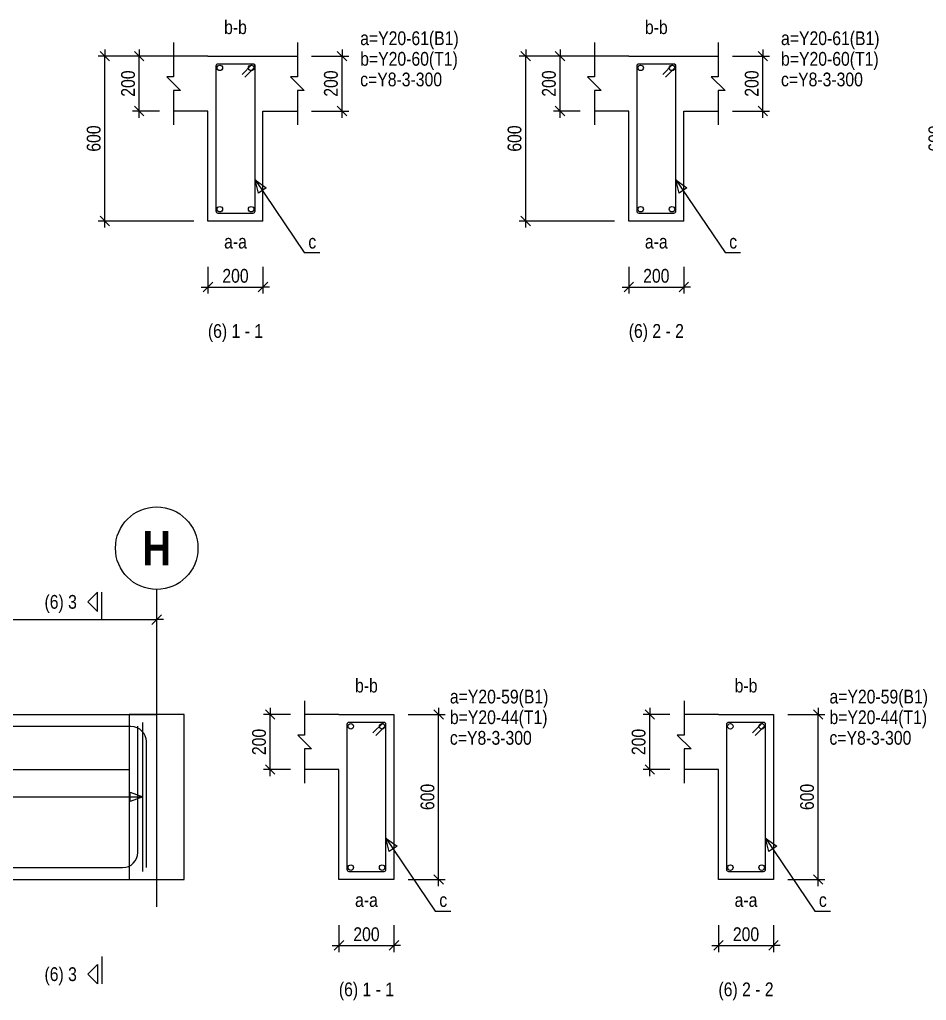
# Model space of a CAD drawing. Extents: x 0 to 206258, y -403073 to 0.
# Drawn here: x 36230 to 42824, y -289754 to -282619 of the extents above; entities that cross this region are included whole.
import ezdxf
from ezdxf.enums import TextEntityAlignment as Align
from ezdxf.lldxf.tags import DXFTag

# ---------------------------------------------------------------- set-up
doc = ezdxf.new("R2010")
doc.units = 0
doc.header["$LTSCALE"] = 1000
for name, color, linetype in [('Axis Circle(Dir 2)', 150, 'Continuous'), ('Axis Label(Dir 1)', 7, 'Continuous'), ('Axis Line(Dir 2)', 150, 'CENTER2'), ('Break Line', 5, 'Continuous'), ('Dimension Line', 5, 'Continuous'), ('Front Elevation Line', 40, 'Continuous'), ('Leader Line', 5, 'Continuous'), ('Link Line', 3, 'Continuous'), ('Rebar Label', 6, 'Continuous'), ('Rebar Line', 7, 'Continuous'), ('Section Label', 1, 'Continuous'), ('Section Line', 1, 'Continuous'), ('Top Rebar Label', 6, 'Continuous'), ('Top Rebar Line', 7, 'Continuous')]:
    doc.layers.add(name, color=color, linetype=linetype)
for name, color, linetype, true_color in [('Back Elevation Line', 191, 'HIDDEN2', 0xd4aaff), ('Beam Line(D)', 112, 'Continuous', 0x00bd5e), ('Link Label', 94, 'Continuous', 0x008100)]:
    doc.layers.add(name, color=color, linetype=linetype, true_color=true_color)
doc.styles.add('Axis Label(Dir 1)', font='ARIALNB.TTF', dxfattribs={"height": 250})
doc.styles.add('Dimension Text', font='ARIALN.TTF', dxfattribs={"height": 100})
doc.styles.add('Link Label', font='ARIALN.TTF', dxfattribs={"height": 100})
doc.styles.add('Rebar Label', font='ARIALN.TTF', dxfattribs={"height": 100})
doc.styles.add('Section Label', font='ARIALN.TTF', dxfattribs={"height": 100})
doc.styles.add('Top Rebar Label', font='ARIALN.TTF', dxfattribs={"height": 100})
tags = doc.linetypes.add('CENTER2', pattern=[1.125, 0.75, -0.125, 0.125, -0.125]).pattern_tags.tags
tags[10:11] = [DXFTag(74, 4), DXFTag(75, 0), DXFTag(340, '0'), DXFTag(46, 0.0), DXFTag(50, 0.0), DXFTag(44, 0.0), DXFTag(45, 0.0)]
tags[8:9] = [DXFTag(74, 4), DXFTag(75, 0), DXFTag(340, '0'), DXFTag(46, 0.0), DXFTag(50, 0.0), DXFTag(44, 0.0), DXFTag(45, 0.0)]
tags[6:7] = [DXFTag(74, 4), DXFTag(75, 0), DXFTag(340, '0'), DXFTag(46, 0.0), DXFTag(50, 0.0), DXFTag(44, 0.0), DXFTag(45, 0.0)]
tags[4:5] = [DXFTag(74, 4), DXFTag(75, 0), DXFTag(340, '0'), DXFTag(46, 0.0), DXFTag(50, 0.0), DXFTag(44, 0.0), DXFTag(45, 0.0)]
tags = doc.linetypes.add('HIDDEN2', pattern=[0.1875, 0.125, -0.0625]).pattern_tags.tags
tags[6:7] = [DXFTag(74, 4), DXFTag(75, 0), DXFTag(340, '0'), DXFTag(46, 0.0), DXFTag(50, 0.0), DXFTag(44, 0.0), DXFTag(45, 0.0)]
tags[4:5] = [DXFTag(74, 4), DXFTag(75, 0), DXFTag(340, '0'), DXFTag(46, 0.0), DXFTag(50, 0.0), DXFTag(44, 0.0), DXFTag(45, 0.0)]
doc.dimstyles.new('BEAM', dxfattribs={"dimtxt": 100, "dimasz": 30, "dimexe": 48.3, "dimexo": 103.5, "dimgap": 30, "dimtad": 1, "dimtoh": 1, "dimdec": 1, "dimlfac": 0.5, "dimdsep": 46, "dimtxsty": 'Dimension Text', "dimblk": 'PCDIM_TICK', "dimcen": 0.09, "dimclrd": 5, "dimclre": 5, "dimclrt": 5, "dimadec": 1, "dimazin": 0, "dimtp": 1, "dimtm": 1, "dimtfac": 1, "dimtdec": 4, "dimtofl": 0, "dimtmove": 0, "dimatfit": 3, "dimfxl": 1, "dimtolj": 1, "dimtzin": 0, "dimarcsym": 0})

# ---------------------------------------------------------------- blocks, each defined once
blk = doc.blocks.new('PCDIM_TICK')
at = {"layer": 'Dimension Line', "color": 0, "transparency": 33554687}
for p, q in [((1.15, 1.15), (-1.15, -1.15)), ((1.61, 0), (0, 0))]:
    blk.add_line(p, q, dxfattribs=at)
blk = doc.blocks.new('*U3544')
at = {"layer": 'Dimension Line', "color": 5, "true_color": 0x0000ff, "transparency": 16777216}
for p, q in [((38353.2, -282884.3), (38623, -282884.3)), ((38574.7, -283284.3), (38574.7, -282884.3)), ((38353.2, -283284.3), (38623, -283284.3))]:
    blk.add_line(p, q, dxfattribs=at)
at = {"layer": 'Dimension Line', "color": 5, "true_color": 0x0000ff, "transparency": 16777216, "xscale": 30, "yscale": 30}
for p, rotation in [((38574.7, -282884.3), 89.99999999999447), ((38574.7, -283284.3), 269.9999999999834)]:
    blk.add_blockref('PCDIM_TICK', p, dxfattribs=dict(at, rotation=rotation))
at = {"layer": 'Dimension Line', "color": 5, "true_color": 0x0000ff, "transparency": 16777216, "insert": (38544.7, -283084.3), "char_height": 100, "width": 182.775, "attachment_point": 8, "rotation": 90, "style": 'Dimension Text'}
blk.add_mtext('200', dxfattribs=at)
blk = doc.blocks.new('*U3545')
at = {"layer": 'Dimension Line', "color": 5, "true_color": 0x0000ff, "transparency": 16777216}
for p, q in [((37246.2, -282884.3), (37051.4, -282884.3)), ((37099.7, -283284.3), (37099.7, -282884.3)), ((37246.2, -283284.3), (37051.4, -283284.3))]:
    blk.add_line(p, q, dxfattribs=at)
at = {"layer": 'Dimension Line', "color": 5, "true_color": 0x0000ff, "transparency": 16777216, "xscale": 30, "yscale": 30}
for p, rotation in [((37099.7, -282884.3), 89.99999999999447), ((37099.7, -283284.3), 269.9999999999834)]:
    blk.add_blockref('PCDIM_TICK', p, dxfattribs=dict(at, rotation=rotation))
at = {"layer": 'Dimension Line', "color": 5, "true_color": 0x0000ff, "transparency": 16777216, "insert": (37069.7, -283084.3), "char_height": 100, "width": 182.775, "attachment_point": 8, "rotation": 90, "style": 'Dimension Text'}
blk.add_mtext('200', dxfattribs=at)
blk = doc.blocks.new('*U3546')
at = {"layer": 'Dimension Line', "color": 5, "true_color": 0x0000ff, "transparency": 16777216}
for p, q in [((37496.2, -282884.3), (36801.4, -282884.3)), ((36849.7, -284084.3), (36849.7, -282884.3)), ((37496.2, -284084.3), (36801.4, -284084.3))]:
    blk.add_line(p, q, dxfattribs=at)
at = {"layer": 'Dimension Line', "color": 5, "true_color": 0x0000ff, "transparency": 16777216, "xscale": 30, "yscale": 30}
for p, rotation in [((36849.7, -282884.3), 89.99999999999447), ((36849.7, -284084.3), 269.9999999999834)]:
    blk.add_blockref('PCDIM_TICK', p, dxfattribs=dict(at, rotation=rotation))
at = {"layer": 'Dimension Line', "color": 5, "true_color": 0x0000ff, "transparency": 16777216, "insert": (36819.7, -283484.3), "char_height": 100, "width": 181.97, "attachment_point": 8, "rotation": 90, "style": 'Dimension Text'}
blk.add_mtext('600', dxfattribs=at)
blk = doc.blocks.new('*U3547')
at = {"layer": 'Dimension Line', "color": 5, "true_color": 0x0000ff, "transparency": 16777216}
for p, q in [((37599.7, -284417.8), (37599.7, -284612.6)), ((37999.7, -284417.8), (37999.7, -284612.6)), ((37599.7, -284564.3), (37999.7, -284564.3))]:
    blk.add_line(p, q, dxfattribs=at)
at = {"layer": 'Dimension Line', "color": 5, "true_color": 0x0000ff, "transparency": 16777216, "xscale": 30, "yscale": 30, "rotation": 180.0000000000004}
blk.add_blockref('PCDIM_TICK', (37599.7, -284564.3), dxfattribs=at)
at = {"layer": 'Dimension Line', "color": 5, "true_color": 0x0000ff, "transparency": 16777216, "xscale": 30, "yscale": 30}
blk.add_blockref('PCDIM_TICK', (37999.7, -284564.3), dxfattribs=at)
at = {"layer": 'Dimension Line', "color": 5, "true_color": 0x0000ff, "transparency": 16777216, "insert": (37799.7, -284534.3), "char_height": 100, "width": 182.775, "attachment_point": 8, "style": 'Dimension Text'}
blk.add_mtext('200', dxfattribs=at)
blk = doc.blocks.new('*U3548')
at = {"layer": 'Dimension Line', "color": 5, "true_color": 0x0000ff, "transparency": 16777216}
for p, q in [((41413.5, -282884.3), (41683.3, -282884.3)), ((41635, -283284.3), (41635, -282884.3)), ((41413.5, -283284.3), (41683.3, -283284.3))]:
    blk.add_line(p, q, dxfattribs=at)
at = {"layer": 'Dimension Line', "color": 5, "true_color": 0x0000ff, "transparency": 16777216, "xscale": 30, "yscale": 30}
for p, rotation in [((41635, -282884.3), 89.99999999999447), ((41635, -283284.3), 269.9999999999834)]:
    blk.add_blockref('PCDIM_TICK', p, dxfattribs=dict(at, rotation=rotation))
at = {"layer": 'Dimension Line', "color": 5, "true_color": 0x0000ff, "transparency": 16777216, "insert": (41605, -283084.3), "char_height": 100, "width": 182.775, "attachment_point": 8, "rotation": 90, "style": 'Dimension Text'}
blk.add_mtext('200', dxfattribs=at)
blk = doc.blocks.new('*U3549')
at = {"layer": 'Dimension Line', "color": 5, "true_color": 0x0000ff, "transparency": 16777216}
for p, q in [((40306.5, -282884.3), (40111.7, -282884.3)), ((40160, -283284.3), (40160, -282884.3)), ((40306.5, -283284.3), (40111.7, -283284.3))]:
    blk.add_line(p, q, dxfattribs=at)
at = {"layer": 'Dimension Line', "color": 5, "true_color": 0x0000ff, "transparency": 16777216, "xscale": 30, "yscale": 30}
for p, rotation in [((40160, -282884.3), 89.99999999999447), ((40160, -283284.3), 269.9999999999834)]:
    blk.add_blockref('PCDIM_TICK', p, dxfattribs=dict(at, rotation=rotation))
at = {"layer": 'Dimension Line', "color": 5, "true_color": 0x0000ff, "transparency": 16777216, "insert": (40130, -283084.3), "char_height": 100, "width": 182.775, "attachment_point": 8, "rotation": 90, "style": 'Dimension Text'}
blk.add_mtext('200', dxfattribs=at)
blk = doc.blocks.new('*U3550')
at = {"layer": 'Dimension Line', "color": 5, "true_color": 0x0000ff, "transparency": 16777216}
for p, q in [((40556.5, -282884.3), (39861.7, -282884.3)), ((39910, -284084.3), (39910, -282884.3)), ((40556.5, -284084.3), (39861.7, -284084.3))]:
    blk.add_line(p, q, dxfattribs=at)
at = {"layer": 'Dimension Line', "color": 5, "true_color": 0x0000ff, "transparency": 16777216, "xscale": 30, "yscale": 30}
for p, rotation in [((39910, -282884.3), 89.99999999999447), ((39910, -284084.3), 269.9999999999834)]:
    blk.add_blockref('PCDIM_TICK', p, dxfattribs=dict(at, rotation=rotation))
at = {"layer": 'Dimension Line', "color": 5, "true_color": 0x0000ff, "transparency": 16777216, "insert": (39880, -283484.3), "char_height": 100, "width": 181.97, "attachment_point": 8, "rotation": 90, "style": 'Dimension Text'}
blk.add_mtext('600', dxfattribs=at)
blk = doc.blocks.new('*U3551')
at = {"layer": 'Dimension Line', "color": 5, "true_color": 0x0000ff, "transparency": 16777216}
for p, q in [((40660, -284417.8), (40660, -284612.6)), ((41060, -284417.8), (41060, -284612.6)), ((40660, -284564.3), (41060, -284564.3))]:
    blk.add_line(p, q, dxfattribs=at)
at = {"layer": 'Dimension Line', "color": 5, "true_color": 0x0000ff, "transparency": 16777216, "xscale": 30, "yscale": 30, "rotation": 180.0000000000004}
blk.add_blockref('PCDIM_TICK', (40660, -284564.3), dxfattribs=at)
at = {"layer": 'Dimension Line', "color": 5, "true_color": 0x0000ff, "transparency": 16777216, "xscale": 30, "yscale": 30}
blk.add_blockref('PCDIM_TICK', (41060, -284564.3), dxfattribs=at)
at = {"layer": 'Dimension Line', "color": 5, "true_color": 0x0000ff, "transparency": 16777216, "insert": (40860, -284534.3), "char_height": 100, "width": 182.775, "attachment_point": 8, "style": 'Dimension Text'}
blk.add_mtext('200', dxfattribs=at)
blk = doc.blocks.new('*U3554')
at = {"layer": 'Dimension Line', "color": 5, "true_color": 0x0000ff, "transparency": 16777216}
for p, q in [((43616.7, -282884.3), (42921.9, -282884.3)), ((42970.2, -284084.3), (42970.2, -282884.3)), ((43616.7, -284084.3), (42921.9, -284084.3))]:
    blk.add_line(p, q, dxfattribs=at)
at = {"layer": 'Dimension Line', "color": 5, "true_color": 0x0000ff, "transparency": 16777216, "xscale": 30, "yscale": 30}
for p, rotation in [((42970.2, -282884.3), 89.99999999999447), ((42970.2, -284084.3), 269.9999999999834)]:
    blk.add_blockref('PCDIM_TICK', p, dxfattribs=dict(at, rotation=rotation))
at = {"layer": 'Dimension Line', "color": 5, "true_color": 0x0000ff, "transparency": 16777216, "insert": (42940.2, -283484.3), "char_height": 100, "width": 181.97, "attachment_point": 8, "rotation": 90, "style": 'Dimension Text'}
blk.add_mtext('600', dxfattribs=at)
blk = doc.blocks.new('*U3596')
at = {"layer": 'Dimension Line', "color": 5, "true_color": 0x0000ff, "transparency": 16777216}
for p, q in [((33027.1, -287130.8), (33027.1, -286936)), ((33027.1, -286984.3), (37227.1, -286984.3)), ((37227.1, -287130.8), (37227.1, -286936))]:
    blk.add_line(p, q, dxfattribs=at)
at = {"layer": 'Dimension Line', "color": 5, "true_color": 0x0000ff, "transparency": 16777216, "xscale": 30, "yscale": 30, "rotation": 180.0000000000004}
blk.add_blockref('PCDIM_TICK', (33027.1, -286984.3), dxfattribs=at)
at = {"layer": 'Dimension Line', "color": 5, "true_color": 0x0000ff, "transparency": 16777216, "xscale": 30, "yscale": 30}
blk.add_blockref('PCDIM_TICK', (37227.1, -286984.3), dxfattribs=at)
at = {"layer": 'Dimension Line', "color": 5, "true_color": 0x0000ff, "transparency": 16777216, "insert": (35127.1, -286954.3), "char_height": 100, "width": 247.252, "attachment_point": 8, "style": 'Dimension Text'}
blk.add_mtext('2100', dxfattribs=at)
blk = doc.blocks.new('*U3597')
at = {"layer": 'Dimension Line', "color": 5, "true_color": 0x0000ff, "transparency": 16777216}
for p, q in [((39055.6, -287674.3), (39325.4, -287674.3)), ((39277.1, -288874.3), (39277.1, -287674.3)), ((39055.6, -288874.3), (39325.4, -288874.3))]:
    blk.add_line(p, q, dxfattribs=at)
at = {"layer": 'Dimension Line', "color": 5, "true_color": 0x0000ff, "transparency": 16777216, "xscale": 30, "yscale": 30}
for p, rotation in [((39277.1, -287674.3), 89.99999999999447), ((39277.1, -288874.3), 269.9999999999834)]:
    blk.add_blockref('PCDIM_TICK', p, dxfattribs=dict(at, rotation=rotation))
at = {"layer": 'Dimension Line', "color": 5, "true_color": 0x0000ff, "transparency": 16777216, "insert": (39247.1, -288274.3), "char_height": 100, "width": 181.97, "attachment_point": 8, "rotation": 90, "style": 'Dimension Text'}
blk.add_mtext('600', dxfattribs=at)
blk = doc.blocks.new('*U3598')
at = {"layer": 'Dimension Line', "color": 5, "true_color": 0x0000ff, "transparency": 16777216}
for p, q in [((38198.6, -287674.3), (38003.8, -287674.3)), ((38052.1, -288074.3), (38052.1, -287674.3)), ((38198.6, -288074.3), (38003.8, -288074.3))]:
    blk.add_line(p, q, dxfattribs=at)
at = {"layer": 'Dimension Line', "color": 5, "true_color": 0x0000ff, "transparency": 16777216, "xscale": 30, "yscale": 30}
for p, rotation in [((38052.1, -287674.3), 89.99999999999447), ((38052.1, -288074.3), 269.9999999999834)]:
    blk.add_blockref('PCDIM_TICK', p, dxfattribs=dict(at, rotation=rotation))
at = {"layer": 'Dimension Line', "color": 5, "true_color": 0x0000ff, "transparency": 16777216, "insert": (38022.1, -287874.3), "char_height": 100, "width": 182.775, "attachment_point": 8, "rotation": 90, "style": 'Dimension Text'}
blk.add_mtext('200', dxfattribs=at)
blk = doc.blocks.new('*U3599')
at = {"layer": 'Dimension Line', "color": 5, "true_color": 0x0000ff, "transparency": 16777216}
for p, q in [((38552.1, -289207.8), (38552.1, -289402.6)), ((38952.1, -289207.8), (38952.1, -289402.6)), ((38552.1, -289354.3), (38952.1, -289354.3))]:
    blk.add_line(p, q, dxfattribs=at)
at = {"layer": 'Dimension Line', "color": 5, "true_color": 0x0000ff, "transparency": 16777216, "xscale": 30, "yscale": 30, "rotation": 180.0000000000004}
blk.add_blockref('PCDIM_TICK', (38552.1, -289354.3), dxfattribs=at)
at = {"layer": 'Dimension Line', "color": 5, "true_color": 0x0000ff, "transparency": 16777216, "xscale": 30, "yscale": 30}
blk.add_blockref('PCDIM_TICK', (38952.1, -289354.3), dxfattribs=at)
at = {"layer": 'Dimension Line', "color": 5, "true_color": 0x0000ff, "transparency": 16777216, "insert": (38752.1, -289324.3), "char_height": 100, "width": 182.775, "attachment_point": 8, "style": 'Dimension Text'}
blk.add_mtext('200', dxfattribs=at)
blk = doc.blocks.new('*U3600')
at = {"layer": 'Dimension Line', "color": 5, "true_color": 0x0000ff, "transparency": 16777216}
for p, q in [((41815.8, -287674.3), (42085.6, -287674.3)), ((42037.3, -288874.3), (42037.3, -287674.3)), ((41815.8, -288874.3), (42085.6, -288874.3))]:
    blk.add_line(p, q, dxfattribs=at)
at = {"layer": 'Dimension Line', "color": 5, "true_color": 0x0000ff, "transparency": 16777216, "xscale": 30, "yscale": 30}
for p, rotation in [((42037.3, -287674.3), 89.99999999999447), ((42037.3, -288874.3), 269.9999999999834)]:
    blk.add_blockref('PCDIM_TICK', p, dxfattribs=dict(at, rotation=rotation))
at = {"layer": 'Dimension Line', "color": 5, "true_color": 0x0000ff, "transparency": 16777216, "insert": (42007.3, -288274.3), "char_height": 100, "width": 181.97, "attachment_point": 8, "rotation": 90, "style": 'Dimension Text'}
blk.add_mtext('600', dxfattribs=at)
blk = doc.blocks.new('*U3601')
at = {"layer": 'Dimension Line', "color": 5, "true_color": 0x0000ff, "transparency": 16777216}
for p, q in [((40958.8, -287674.3), (40764, -287674.3)), ((40812.3, -288074.3), (40812.3, -287674.3)), ((40958.8, -288074.3), (40764, -288074.3))]:
    blk.add_line(p, q, dxfattribs=at)
at = {"layer": 'Dimension Line', "color": 5, "true_color": 0x0000ff, "transparency": 16777216, "xscale": 30, "yscale": 30}
for p, rotation in [((40812.3, -287674.3), 89.99999999999447), ((40812.3, -288074.3), 269.9999999999834)]:
    blk.add_blockref('PCDIM_TICK', p, dxfattribs=dict(at, rotation=rotation))
at = {"layer": 'Dimension Line', "color": 5, "true_color": 0x0000ff, "transparency": 16777216, "insert": (40782.3, -287874.3), "char_height": 100, "width": 182.775, "attachment_point": 8, "rotation": 90, "style": 'Dimension Text'}
blk.add_mtext('200', dxfattribs=at)
blk = doc.blocks.new('*U3602')
at = {"layer": 'Dimension Line', "color": 5, "true_color": 0x0000ff, "transparency": 16777216}
for p, q in [((41312.3, -289207.8), (41312.3, -289402.6)), ((41712.3, -289207.8), (41712.3, -289402.6)), ((41312.3, -289354.3), (41712.3, -289354.3))]:
    blk.add_line(p, q, dxfattribs=at)
at = {"layer": 'Dimension Line', "color": 5, "true_color": 0x0000ff, "transparency": 16777216, "xscale": 30, "yscale": 30, "rotation": 180.0000000000004}
blk.add_blockref('PCDIM_TICK', (41312.3, -289354.3), dxfattribs=at)
at = {"layer": 'Dimension Line', "color": 5, "true_color": 0x0000ff, "transparency": 16777216, "xscale": 30, "yscale": 30}
blk.add_blockref('PCDIM_TICK', (41712.3, -289354.3), dxfattribs=at)
at = {"layer": 'Dimension Line', "color": 5, "true_color": 0x0000ff, "transparency": 16777216, "insert": (41512.3, -289324.3), "char_height": 100, "width": 182.775, "attachment_point": 8, "style": 'Dimension Text'}
blk.add_mtext('200', dxfattribs=at)

msp = doc.modelspace()

# ---------------------------------------------------------------- linework, layer by layer
at = {"layer": 'Axis Circle(Dir 2)', "transparency": 33554687}
msp.add_circle((37227.055, -286464.284), 300, dxfattribs=at)
at = {"layer": 'Axis Line(Dir 2)', "transparency": 33554687}
msp.add_lwpolyline([(37227.055, -289074.284), (37227.055, -286764.284)], dxfattribs=at)
at = {"layer": 'Back Elevation Line', "transparency": 33554687}
for points in [[(37427.055, -287674.284), (37027.055, -287674.284)], [(37027.055, -287674.284), (37027.055, -288874.284)], [(37427.055, -288874.284), (37427.055, -287674.284)], [(37027.055, -288874.284), (37427.055, -288874.284)]]:
    msp.add_lwpolyline(points, dxfattribs=at)
at = {"layer": 'Beam Line(D)', "transparency": 33554687}
for points in [[(37599.737, -282884.284), (37349.737, -282884.284)], [(37599.737, -282884.284), (37999.737, -282884.284)], [(37599.737, -282884.284), (37599.737, -282884.284)], [(37999.737, -282884.284), (37999.737, -282884.284)], [(37999.737, -282884.284), (38249.737, -282884.284)], [(40659.976, -282884.284), (40409.976, -282884.284)], [(40659.976, -282884.284), (41059.976, -282884.284)], [(40659.976, -282884.284), (40659.976, -282884.284)], [(41059.976, -282884.284), (41059.976, -282884.284)], [(41059.976, -282884.284), (41309.976, -282884.284)], [(37999.737, -284084.284), (37599.737, -284084.284), (37599.737, -283284.284), (37349.737, -283284.284)], [(37999.737, -284084.284), (37999.737, -283284.284), (38249.737, -283284.284)], [(41059.976, -284084.284), (40659.976, -284084.284), (40659.976, -283284.284), (40409.976, -283284.284)], [(41059.976, -284084.284), (41059.976, -283284.284), (41309.976, -283284.284)], [(33227.055, -287674.284), (37227.055, -287674.284)], [(37227.055, -287674.284), (37227.055, -287674.284)], [(38552.055, -287674.284), (38952.055, -287674.284), (38952.055, -288874.284), (38552.055, -288874.284), (38552.055, -288074.284), (38302.055, -288074.284)], [(38552.055, -287674.284), (38302.055, -287674.284)], [(38552.055, -287674.284), (38552.055, -287674.284)], [(41312.294, -287674.284), (41712.294, -287674.284), (41712.294, -288874.284), (41312.294, -288874.284), (41312.294, -288074.284), (41062.294, -288074.284)], [(41312.294, -287674.284), (41062.294, -287674.284)], [(41312.294, -287674.284), (41312.294, -287674.284)], [(33227.055, -288874.284), (37227.055, -288874.284)], [(37227.055, -288874.284), (37227.055, -288874.284)]]:
    msp.add_lwpolyline(points, dxfattribs=at)
at = {"layer": 'Break Line', "transparency": 33554687}
for points in [[(37349.737, -282784.284), (37349.737, -283034.284), (37299.737, -283034.284), (37399.737, -283134.284), (37349.737, -283134.284), (37349.737, -283384.284)], [(38249.737, -282784.284), (38249.737, -283034.284), (38199.737, -283034.284), (38299.737, -283134.284), (38249.737, -283134.284), (38249.737, -283384.284)], [(40409.976, -282784.284), (40409.976, -283034.284), (40359.976, -283034.284), (40459.976, -283134.284), (40409.976, -283134.284), (40409.976, -283384.284)], [(41309.976, -282784.284), (41309.976, -283034.284), (41259.976, -283034.284), (41359.976, -283134.284), (41309.976, -283134.284), (41309.976, -283384.284)], [(38302.055, -287574.284), (38302.055, -287824.284), (38252.055, -287824.284), (38352.055, -287924.284), (38302.055, -287924.284), (38302.055, -288174.284)], [(41062.294, -287574.284), (41062.294, -287824.284), (41012.294, -287824.284), (41112.294, -287924.284), (41062.294, -287924.284), (41062.294, -288174.284)]]:
    msp.add_lwpolyline(points, dxfattribs=at)
at = {"layer": 'Front Elevation Line', "transparency": 33554687}
for points in [[(33227.055, -287674.284), (37027.055, -287674.284)], [(33227.055, -287674.284), (37027.055, -287674.284)], [(37427.055, -287674.284), (37027.055, -287674.284)], [(37427.055, -288874.284), (37427.055, -287674.284)], [(33227.055, -288074.284), (37027.055, -288074.284)], [(33227.055, -288074.284), (37027.055, -288074.284)], [(37027.055, -288074.284), (37027.055, -288874.284)], [(37027.055, -288874.284), (37427.055, -288874.284)]]:
    msp.add_lwpolyline(points, dxfattribs=at)
at = {"layer": 'Leader Line', "transparency": 33554687}
for points in [[(38022.678, -283843.009), (37965.994, -283881.298), (37941.737, -283784.284), (38022.678, -283843.009)], [(37941.737, -283784.284), (38299.737, -284314.284), (38412.866, -284314.284)], [(41082.916, -283843.009), (41026.232, -283881.297), (41001.976, -283784.284), (41082.916, -283843.009)], [(41001.976, -283784.284), (41359.976, -284314.284), (41473.105, -284314.284)], [(35531.699, -288274.284), (37127.055, -288274.284), (37033.086, -288308.486), (37033.086, -288240.082), (37127.055, -288274.284)], [(38974.996, -288633.009), (38918.312, -288671.297), (38894.055, -288574.284), (38974.996, -288633.009)], [(38894.055, -288574.284), (39252.055, -289104.284), (39365.184, -289104.284)], [(41735.234, -288633.008), (41678.55, -288671.297), (41654.293, -288574.283), (41735.234, -288633.008)], [(41654.293, -288574.283), (42012.294, -289104.284), (42125.423, -289104.284)]]:
    msp.add_lwpolyline(points, dxfattribs=at)
at = {"layer": 'Link Line', "transparency": 33554687}
msp.add_line((37127.055, -288816.284), (37127.055, -287732.284), dxfattribs=at)
for points in [[(37866.926, -283036.894), (37937.637, -282966.183, 0.66817864), (37927.737, -282942.284), (37671.737, -282942.284, 0.41421356), (37657.737, -282956.284), (37657.737, -284012.284, 0.41421356), (37671.737, -284026.284), (37927.737, -284026.284, 0.41421356), (37941.737, -284012.284), (37941.737, -282956.284, 0.66817864), (37917.838, -282946.384), (37847.127, -283017.095)], [(40927.164, -283036.894), (40997.875, -282966.183, 0.66817864), (40987.976, -282942.284), (40731.976, -282942.284, 0.41421356), (40717.976, -282956.284), (40717.976, -284012.284, 0.41421356), (40731.976, -284026.284), (40987.976, -284026.284, 0.41421356), (41001.976, -284012.284), (41001.976, -282956.284, 0.66817864), (40978.076, -282946.384), (40907.365, -283017.095)], [(38819.244, -287826.894), (38889.954, -287756.183, 0.66817864), (38880.055, -287732.284), (38624.055, -287732.284, 0.41421356), (38610.055, -287746.284), (38610.055, -288802.284, 0.41421356), (38624.055, -288816.284), (38880.055, -288816.284, 0.41421356), (38894.055, -288802.284), (38894.055, -287746.284, 0.66817864), (38870.155, -287736.384), (38799.445, -287807.095)], [(41579.482, -287826.894), (41650.193, -287756.183, 0.66817864), (41640.294, -287732.284), (41384.294, -287732.284, 0.41421356), (41370.294, -287746.284), (41370.294, -288802.284, 0.41421356), (41384.294, -288816.284), (41640.294, -288816.284, 0.41421356), (41654.294, -288802.284), (41654.294, -287746.284, 0.66817864), (41630.394, -287736.384), (41559.683, -287807.095)]]:
    msp.add_lwpolyline(points, format="xyb", dxfattribs=at)
at = {"layer": 'Rebar Line', "transparency": 33554687}
msp.add_lwpolyline([(32965.055, -287752.284), (32965.055, -288678.328, 0.41421356), (33075.011, -288788.284), (36979.099, -288788.284, 0.41421356), (37089.055, -288678.328), (37089.055, -287760.284)], format="xyb", dxfattribs=at)
for centre in [(37685.737, -282970.284), (37913.737, -282970.284), (40745.976, -282970.284), (40973.976, -282970.284), (37685.737, -283998.284), (37913.737, -283998.284), (40745.976, -283998.284), (40973.976, -283998.284), (38638.055, -287760.284), (38866.055, -287760.284), (41398.294, -287760.284), (41626.294, -287760.284), (38638.055, -288788.284), (38866.055, -288788.284), (41398.294, -288788.284), (41626.294, -288788.284)]:
    msp.add_circle(centre, 20, dxfattribs=at)
at = {"layer": 'Section Line', "transparency": 33554687}
for points in [[(36797.055, -286784.284), (36726.344, -286854.994), (36797.055, -286925.705), (36797.055, -286784.284)], [(36827.055, -286984.284), (36827.055, -286784.284)], [(36827.055, -289434.284), (36827.055, -289634.284)], [(36797.055, -289634.284), (36797.055, -289634.284), (36726.344, -289563.573), (36797.055, -289492.862), (36797.055, -289634.284)]]:
    msp.add_lwpolyline(points, dxfattribs=at)
at = {"layer": 'Top Rebar Line', "transparency": 33554687}
msp.add_lwpolyline([(32905.055, -288796.284), (32905.055, -287870.239, -0.41421356), (33015.011, -287760.284), (37039.099, -287760.284, -0.41421356), (37149.055, -287870.239), (37149.055, -288788.284)], format="xyb", dxfattribs=at)

# ---------------------------------------------------------------- texts
at = {"layer": 'Axis Label(Dir 1)', "transparency": 33554687, "style": 'Axis Label(Dir 1)'}
msp.add_text('H', height=250, dxfattribs=at).set_placement((37227.055, -286464.284), align=Align.MIDDLE_CENTER)
at = {"layer": 'Link Label', "transparency": 33554687, "style": 'Link Label'}
for s, p in [(' c=Y8-3-300', (38674.737, -283104.284)), (' c=Y8-3-300', (41734.976, -283104.284)), ('c', (38329.737, -284284.284)), ('c', (41389.976, -284284.284)), (' c=Y8-3-300', (39327.055, -287894.284)), (' c=Y8-3-300', (42087.294, -287894.284)), ('c', (39282.055, -289074.284)), ('c', (42042.294, -289074.284))]:
    msp.add_text(s, height=100, dxfattribs=at).set_placement(p)
at = {"layer": 'Rebar Label', "transparency": 33554687, "style": 'Rebar Label'}
for s, p in [('b-b', (37799.737, -282754.284)), ('b-b', (40859.976, -282754.284)), ('a-a', (37799.737, -284314.284)), ('a-a', (40859.976, -284314.284)), ('b-b', (38752.055, -287544.284)), ('b-b', (41512.294, -287544.284)), ('a-a', (38752.055, -289104.284)), ('a-a', (41512.294, -289104.284))]:
    msp.add_text(s, height=100, dxfattribs=at).set_placement(p, align=Align.BOTTOM_CENTER)
for s, p in [(' a=Y20-61(B1)', (38674.737, -282804.284)), (' a=Y20-61(B1)', (41734.976, -282804.284)), (' a=Y20-59(B1)', (39327.055, -287594.284)), (' a=Y20-59(B1)', (42087.294, -287594.284))]:
    msp.add_text(s, height=100, dxfattribs=at).set_placement(p)
at = {"layer": 'Section Label', "transparency": 33554687, "style": 'Section Label'}
for s, p in [('(6) 1 - 1', (37799.737, -284964.284)), ('(6) 2 - 2', (40859.976, -284964.284)), ('(6) 1 - 1', (38752.055, -289754.284)), ('(6) 2 - 2', (41512.294, -289754.284))]:
    msp.add_text(s, height=100, dxfattribs=at).set_placement(p, align=Align.BOTTOM_CENTER)
for p in [(36646.344, -286854.994), (36646.344, -289563.573)]:
    msp.add_text('(6) 3', height=100, dxfattribs=at).set_placement(p, align=Align.MIDDLE_RIGHT)
at = {"layer": 'Top Rebar Label', "transparency": 33554687, "style": 'Top Rebar Label'}
for s, p in [(' b=Y20-60(T1)', (38674.737, -282954.284)), (' b=Y20-60(T1)', (41734.976, -282954.284)), (' b=Y20-44(T1)', (39327.055, -287744.284)), (' b=Y20-44(T1)', (42087.294, -287744.284))]:
    msp.add_text(s, height=100, dxfattribs=at).set_placement(p)

# ---------------------------------------------------------------- dimensions: what is measured, and where the dimension line sits
at = {"layer": 'Dimension Line', "transparency": 33554687}
for base, p1, p2, text, picture, middle in [((36849.737, -283484.284), (37599.737, -284084.284), (37599.737, -282884.284), '600', '*U3546', (36849.737, -283484.284)), ((37099.737, -283084.284), (37349.737, -283284.284), (37349.737, -282884.284), '200', '*U3545', (37099.737, -283084.284)), ((38574.737, -283084.284), (38249.737, -283284.284), (38249.737, -282884.284), '200', '*U3544', (38574.737, -283084.284)), ((39909.976, -283484.284), (40659.976, -284084.284), (40659.976, -282884.284), '600', '*U3550', (39909.976, -283484.284)), ((40159.976, -283084.284), (40409.976, -283284.284), (40409.976, -282884.284), '200', '*U3549', (40159.976, -283084.284)), ((41634.976, -283084.284), (41309.976, -283284.284), (41309.976, -282884.284), '200', '*U3548', (41634.976, -283084.284)), ((42970.214, -283484.284), (43720.214, -284084.284), (43720.214, -282884.284), '600', '*U3554', (42970.214, -283484.284)), ((38052.055, -287874.284), (38302.055, -288074.284), (38302.055, -287674.284), '200', '*U3598', (38052.055, -287874.284)), ((39277.055, -288274.284), (38952.055, -288874.284), (38952.055, -287674.284), '600', '*U3597', (39277.055, -288274.284)), ((40812.294, -287874.284), (41062.294, -288074.284), (41062.294, -287674.284), '200', '*U3601', (40812.294, -287874.284)), ((42037.294, -288274.284), (41712.294, -288874.284), (41712.294, -287674.284), '600', '*U3600', (42037.294, -288274.284))]:
    dim = msp.add_linear_dim(base=base, p1=p1, p2=p2, angle=90, text=text, dimstyle='BEAM', override={"dimscale": 1, "dimtxt": 100, "dimasz": 30, "dimexe": 48.3, "dimexo": 103.5, "dimgap": 30, "dimtad": 1, "dimtih": 0, "dimdec": 1, "dimlfac": 0.5, "dimzin": 8, "dimlunit": 2, "dimpost": '', "dimtxsty": 'Dimension Text', "dimblk": 'PCDIM_TICK', "dimse1": 0, "dimse2": 0, "dimsd2": 0, "dimclrd": 5, "dimclre": 5, "dimclrt": 5, "dimaunit": 0, "dimadec": 1, "dimazin": 0, "dimtol": 0, "dimtp": 1, "dimtm": 1, "dimtmove": 0}, dxfattribs=at)
    dim.commit()
    dim.dimension.update_dxf_attribs({"geometry": picture, "text_midpoint": middle})
for base, p1, p2, text, picture, middle in [((37799.737, -284564.284), (37599.737, -284314.284), (37999.737, -284314.284), '200', '*U3547', (37799.737, -284564.284)), ((40859.976, -284564.284), (40659.976, -284314.284), (41059.976, -284314.284), '200', '*U3551', (40859.976, -284564.284)), ((35127.055, -286984.284), (33027.055, -287234.284), (37227.055, -287234.284), '2100', '*U3596', (35127.055, -286984.284)), ((38752.055, -289354.284), (38552.055, -289104.284), (38952.055, -289104.284), '200', '*U3599', (38752.055, -289354.284)), ((41512.294, -289354.284), (41312.294, -289104.284), (41712.294, -289104.284), '200', '*U3602', (41512.294, -289354.284))]:
    dim = msp.add_linear_dim(base=base, p1=p1, p2=p2, text=text, dimstyle='BEAM', override={"dimscale": 1, "dimtxt": 100, "dimasz": 30, "dimexe": 48.3, "dimexo": 103.5, "dimgap": 30, "dimtad": 1, "dimtih": 0, "dimdec": 1, "dimlfac": 0.5, "dimzin": 8, "dimlunit": 2, "dimpost": '', "dimtxsty": 'Dimension Text', "dimblk": 'PCDIM_TICK', "dimse1": 0, "dimse2": 0, "dimsd2": 0, "dimclrd": 5, "dimclre": 5, "dimclrt": 5, "dimaunit": 0, "dimadec": 1, "dimazin": 0, "dimtol": 0, "dimtp": 1, "dimtm": 1, "dimtmove": 0}, dxfattribs=at)
    dim.commit()
    dim.dimension.update_dxf_attribs({"geometry": picture, "text_midpoint": middle})

doc.saveas('drawing.dxf')
